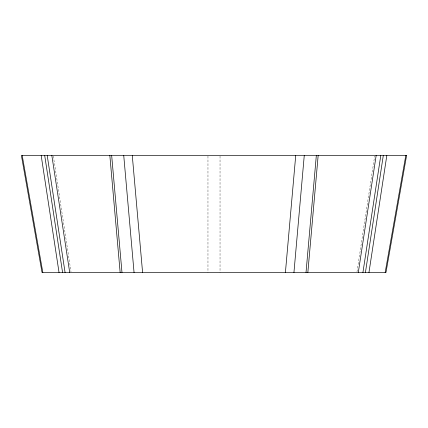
<?xml version="1.0" encoding="UTF-8"?>
<svg xmlns="http://www.w3.org/2000/svg" width="428" height="428" viewBox="0 0 428 428"><rect width="100%" height="100%" fill="white"/><g stroke="black" fill="none" stroke-linecap="round" stroke-linejoin="round"><path stroke-width="0.32" stroke-dasharray="2.14 1.6" d="M356.984 271.887L374.661 156.113M53.34 156.113L71.016 271.887M220.035 156.124L220.035 272.545M207.965 156.124L207.965 272.545"/><path stroke-width="0.64" d="M285.406 272.545L295.727 155.455M293.94 272.545L304.265 155.455M306.015 272.545L316.335 155.455M307.844 272.545L318.165 155.455M358.284 272.545L376.164 155.455M362.917 272.545L380.797 155.455M365.416 272.545L383.295 155.455M368.952 272.545L386.832 155.455M385.157 272.545L405.803 155.455M22.197 155.455L42.843 272.545M51.836 155.455L69.716 272.545M47.203 155.455L65.083 272.545M44.705 155.455L62.584 272.545M41.168 155.455L59.048 272.545M132.273 155.455L142.594 272.545M123.735 155.455L134.06 272.545M111.665 155.455L121.985 272.545M109.836 155.455L120.156 272.545M406.6 155.455L385.954 272.545L42.046 272.545L21.4 155.455L406.6 155.455"/></g></svg>
